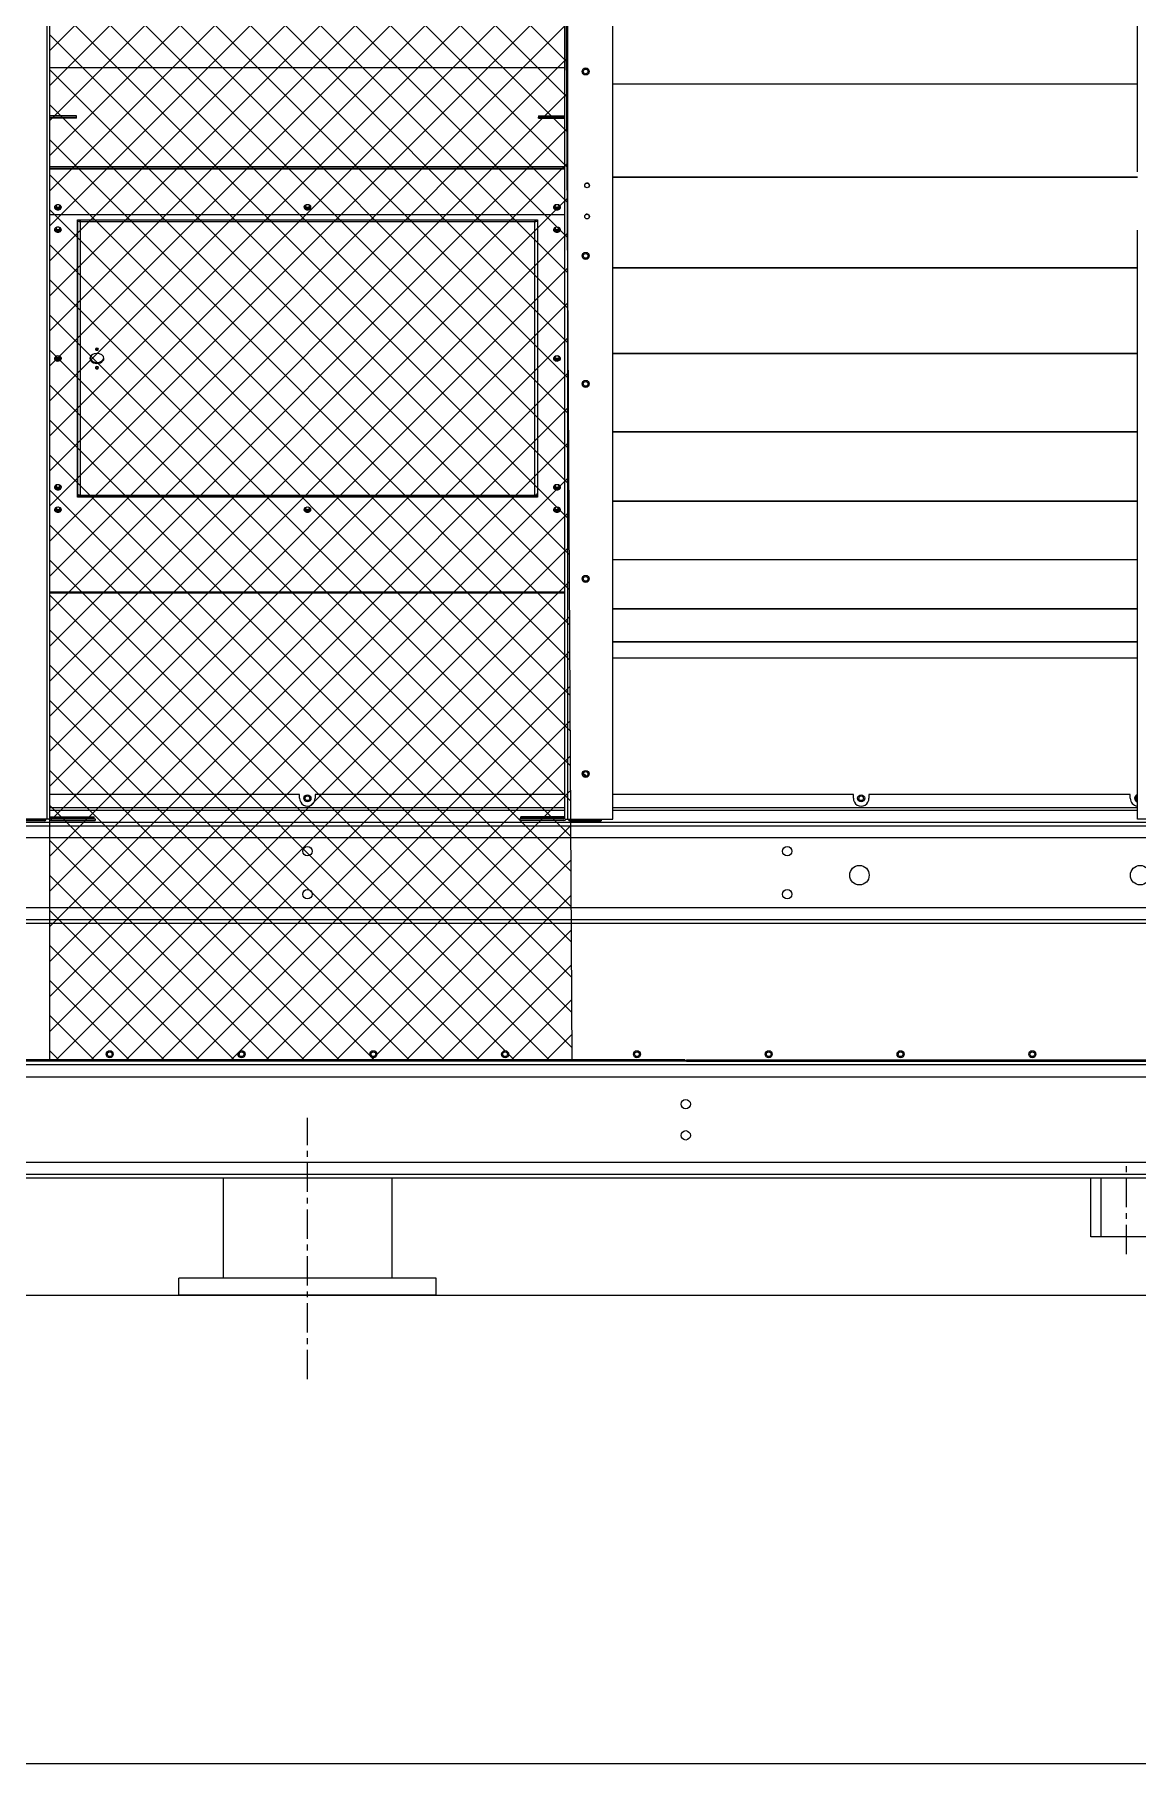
# Model space of a CAD drawing. Header units: millimetres. Extents: x -17070 to 45695, y -291348 to 34705.
# Drawn here: x 36047 to 37462, y 20742 to 22958 of the extents above; entities that cross this region are included whole.
import ezdxf

# ---------------------------------------------------------------- set-up
doc = ezdxf.new("R2010")
doc.units = ezdxf.units.MM
doc.linetypes.add('CENTER', pattern=[2, 1.25, -0.25, 0.25, -0.25])
doc.layers.add('center', color=1, linetype='CENTER')
doc.layers.add('냉각탑_기초', color=23, linetype='Continuous')

# ---------------------------------------------------------------- blocks, each defined once
blk = doc.blocks.new('2')
at = {"lineweight": 5}
h = blk.add_hatch(dxfattribs=at)
h.set_pattern_fill('ANSI37', scale=10)
h.set_pattern_definition([(45, (-1038029.075, -466723.225), (-22.4506403, 22.4506403), []), (135, (-1038029.075, -466723.225), (-22.4506403, -22.4506403), [])])
h.paths.add_polyline_path([(36736.2, 21643.8), (36725.7, 23566), (36066.8, 23566), (36066.8, 21643.8)])
at = {"color": 7, "lineweight": 20}
for p, q in [((36063.6, 21952.3), (36063.6, 23367)), ((36067.1, 21952.3), (36067.1, 23365.8)), ((36727.5, 21952.3), (36727.5, 23365.8)), ((36731, 21952.3), (36731, 23367)), ((36789, 21952.3), (36789, 23367)), ((35204.2, 21948.8), (37590.4, 21948.8)), ((35204.2, 21944.1), (37590.4, 21944.1)), ((35204.2, 21928.8), (37590.4, 21928.8)), ((37590.4, 21838.8), (35204.2, 21838.8)), ((37590.4, 21823.5), (35204.2, 21823.5)), ((37590.4, 21818.8), (35204.2, 21818.8)), ((37815.6, 21642.2), (34979, 21642.2)), ((37815.6, 21637.5), (34979, 21637.5)), ((36881.3, 21643.8), (35913.3, 21643.8)), ((36881.3, 21642.2), (35913.3, 21642.2)), ((36883.3, 21643.8), (37850.3, 21643.8)), ((36883.3, 21642.2), (37850.3, 21642.2)), ((34979, 21622.2), (37815.6, 21622.2)), ((37815.6, 21512.2), (34979, 21512.2)), ((37815.6, 21496.9), (34979, 21496.9)), ((37815.6, 21492.2), (34979, 21492.2)), ((36289.3, 21492.2), (36289.3, 21364.2)), ((36505.6, 21492.2), (36505.6, 21364.2)), ((37493.6, 21417.2), (37401.6, 21417.2)), ((36562.4, 21364.2), (36232.4, 21364.2)), ((36232.4, 21342.2), (36232.4, 21364.2)), ((36562.4, 21342.2), (36562.4, 21364.2)), ((36562.4, 21342.2), (36232.4, 21342.2)), ((36289.5, 21342.2), (36505.8, 21342.2))]:
    blk.add_line(p, q, dxfattribs=at)
at = {"color": 7, "lineweight": 20, "ltscale": 0.324833}
blk.add_line((37461.6, 22782.3), (37461.6, 23367), dxfattribs=at)
at = {"color": 7, "lineweight": 20, "ltscale": 0.366889}
for p, q in [((36067.1, 22915.9), (36727.5, 22915.9)), ((36067.1, 22788.9), (36727.5, 22788.9)), ((36067.1, 22787), (36727.5, 22787)), ((36067.1, 22785.8), (36727.5, 22785.8)), ((36067.1, 22727.4), (36727.5, 22727.4)), ((36067.1, 22243.7), (36727.5, 22243.7)), ((36067.1, 22242.7), (36727.5, 22242.7)), ((36067.1, 21967.2), (36727.5, 21967.2)), ((36067.1, 21964.1), (36727.5, 21964.1))]:
    blk.add_line(p, q, dxfattribs=at)
at = {"color": 7, "lineweight": 20, "ltscale": 0.373667}
for p, q in [((37461.6, 22894.7), (36789, 22894.7)), ((37461.6, 22894.4), (36789, 22894.4)), ((37461.6, 22775.4), (36789, 22775.4)), ((37461.6, 22774.9), (36789, 22774.9)), ((37461.6, 22659.2), (36789, 22659.2)), ((37461.6, 22658.8), (36789, 22658.8)), ((37461.6, 22549.4), (36789, 22549.4)), ((37461.6, 22549), (36789, 22549)), ((37461.6, 22448.8), (36789, 22448.8)), ((37461.6, 22448.4), (36789, 22448.4)), ((37461.6, 22359.9), (36789, 22359.9)), ((37461.6, 22359.5), (36789, 22359.5)), ((37461.6, 22285), (36789, 22285)), ((37461.6, 22284.7), (36789, 22284.7)), ((37461.6, 22222), (36789, 22222)), ((37461.6, 22221.7), (36789, 22221.7)), ((37461.6, 22179.6), (36789, 22179.6)), ((37461.6, 22179.4), (36789, 22179.4)), ((37461.6, 22158.9), (36789, 22158.9)), ((37461.6, 22158.9), (36789, 22158.9)), ((36789, 21967.2), (37461.6, 21967.2)), ((36789, 21964.1), (37461.6, 21964.1))]:
    blk.add_line(p, q, dxfattribs=at)
at = {"color": 7, "lineweight": 20, "ltscale": 0.018833}
for p, q in [((36101, 22854), (36067.1, 22854)), ((36067.1, 22852.4), (36101, 22852.4)), ((36067.1, 22852.4), (36101, 22852.4)), ((36101, 22850.8), (36067.1, 22850.8)), ((36693.6, 22854), (36727.5, 22854)), ((36727.5, 22852.4), (36693.6, 22852.4)), ((36727.5, 22852.4), (36693.6, 22852.4)), ((36693.6, 22850.8), (36727.5, 22850.8))]:
    blk.add_line(p, q, dxfattribs=at)
at = {"color": 7, "lineweight": 20, "ltscale": 0.000888889}
for p, q in [((36101, 22850.8), (36101, 22854)), ((36693.6, 22854), (36693.6, 22852.4)), ((36693.6, 22850.8), (36693.6, 22852.4)), ((36059.5, 21952), (36059.5, 21950.4)), ((36732, 21952), (36733.6, 21952)), ((36774, 21952), (36774, 21950.4)), ((36881.3, 21643.8), (36881.3, 21642.2)), ((36883.3, 21642.2), (36883.3, 21643.8))]:
    blk.add_line(p, q, dxfattribs=at)
at = {"color": 7, "lineweight": 20, "ltscale": 1.10671e-05}
for p, q in [((36102.3, 22720.6), (36102.3, 22720.6)), ((36104.3, 22720.6), (36104.3, 22720.6)), ((36690.3, 22720.6), (36690.3, 22720.6))]:
    blk.add_line(p, q, dxfattribs=at)
at = {"color": 7, "lineweight": 20, "ltscale": 0.194603}
for p, q in [((36102.3, 22720.6), (36102.3, 22370.3)), ((36105.8, 22718.1), (36105.8, 22367.8)), ((36688.8, 22367.8), (36688.8, 22718.1))]:
    blk.add_line(p, q, dxfattribs=at)
at = {"color": 7, "lineweight": 20, "ltscale": 0.327778}
for p, q in [((36102.3, 22720.6), (36692.3, 22720.6)), ((36692.3, 22366.4), (36102.3, 22366.4)), ((36692.3, 22365.3), (36102.3, 22365.3))]:
    blk.add_line(p, q, dxfattribs=at)
at = {"color": 7, "lineweight": 20, "ltscale": 0.197395}
for p, q in [((36102.3, 22365.3), (36102.3, 22720.6)), ((36692.3, 22720.6), (36692.3, 22365.3))]:
    blk.add_line(p, q, dxfattribs=at)
at = {"color": 7, "lineweight": 20, "ltscale": 0.001365}
for p, q in [((36105.8, 22720.6), (36105.8, 22718.1)), ((36688.8, 22720.6), (36688.8, 22718.1))]:
    blk.add_line(p, q, dxfattribs=at)
at = {"color": 7, "lineweight": 20, "ltscale": 0.323889}
for p, q in [((36688.8, 22718.1), (36105.8, 22718.1)), ((36105.8, 22367.8), (36688.8, 22367.8)), ((36105.8, 22366.8), (36688.8, 22366.8))]:
    blk.add_line(p, q, dxfattribs=at)
at = {"color": 7, "lineweight": 20, "ltscale": 0.419444}
blk.add_line((37461.6, 21952.3), (37461.6, 22707.3), dxfattribs=at)
at = {"color": 7, "lineweight": 20, "ltscale": 0.001944}
for p, q in [((36102.3, 22367), (36105.8, 22367)), ((36688.8, 22367), (36692.3, 22367))]:
    blk.add_line(p, q, dxfattribs=at)
at = {"color": 7, "lineweight": 20, "ltscale": 0.000590625}
for p, q in [((36105.8, 22366.8), (36105.8, 22367.8)), ((36688.8, 22366.8), (36688.8, 22367.8))]:
    blk.add_line(p, q, dxfattribs=at)
at = {"color": 7, "lineweight": 20, "ltscale": 0.00101}
blk.add_line((36075.3, 22351.8), (36075.3, 22350), dxfattribs=at)
at = {"color": 7, "lineweight": 20, "ltscale": 0.17789}
blk.add_line((36387.3, 21984.1), (36067.1, 21984.1), dxfattribs=at)
at = {"color": 7, "lineweight": 20, "ltscale": 0.002747}
for p, q in [((36387.3, 21979.2), (36387.3, 21984.1)), ((36407.3, 21984.1), (36407.3, 21979.2)), ((37097.3, 21979.2), (37097.3, 21984.1)), ((37117.3, 21984.1), (37117.3, 21979.2)), ((37452.3, 21979.2), (37452.3, 21984.1))]:
    blk.add_line(p, q, dxfattribs=at)
at = {"color": 7, "lineweight": 20, "ltscale": 0.177888}
blk.add_line((36727.5, 21984.1), (36407.3, 21984.1), dxfattribs=at)
at = {"color": 7, "lineweight": 20, "ltscale": 0.171279}
blk.add_line((37097.3, 21984.1), (36789, 21984.1), dxfattribs=at)
at = {"color": 7, "lineweight": 20, "ltscale": 0.186111}
blk.add_line((37452.3, 21984.1), (37117.3, 21984.1), dxfattribs=at)
at = {"color": 7, "lineweight": 20, "ltscale": 0.032222}
for p, q in [((36063.6, 21952.3), (36005.6, 21952.3)), ((36731, 21952.3), (36789, 21952.3)), ((37519.6, 21952.3), (37461.6, 21952.3))]:
    blk.add_line(p, q, dxfattribs=at)
at = {"color": 7, "lineweight": 20, "ltscale": 0.022444}
for p, q in [((36061, 21952), (36020.6, 21952)), ((36733.6, 21952), (36774, 21952)), ((36774, 21952), (36733.6, 21952)), ((36733.6, 21950.4), (36774, 21950.4))]:
    blk.add_line(p, q, dxfattribs=at)
at = {"color": 7, "lineweight": 20, "ltscale": 0.021611}
for p, q in [((36059.5, 21952), (36020.6, 21952)), ((36059.5, 21950.4), (36020.6, 21950.4))]:
    blk.add_line(p, q, dxfattribs=at)
at = {"color": 7, "lineweight": 20, "ltscale": 0.000166668}
for p, q in [((36061, 21952.3), (36061, 21952)), ((36732, 21952), (36732, 21952.3))]:
    blk.add_line(p, q, dxfattribs=at)
at = {"color": 7, "lineweight": 20, "ltscale": 0.000833333}
for p, q in [((36065.1, 21952.3), (36063.6, 21952.3)), ((36729.5, 21952.3), (36731, 21952.3))]:
    blk.add_line(p, q, dxfattribs=at)
at = {"color": 7, "lineweight": 20, "ltscale": 0.001111}
for p, q in [((36067.1, 21952.3), (36065.1, 21952.3)), ((36123.6, 21953.6), (36123.6, 21955.6)), ((36125.1, 21952.8), (36125.1, 21950.8)), ((36669.5, 21952.8), (36669.5, 21950.8)), ((36671, 21953.6), (36671, 21955.6)), ((36727.5, 21952.3), (36729.5, 21952.3))]:
    blk.add_line(p, q, dxfattribs=at)
at = {"color": 7, "lineweight": 20, "ltscale": 0.031389}
for p, q in [((36067.1, 21955.6), (36123.6, 21955.6)), ((36068.6, 21952.8), (36125.1, 21952.8)), ((36068.6, 21950.8), (36125.1, 21950.8)), ((36726, 21952.8), (36669.5, 21952.8)), ((36726, 21950.8), (36669.5, 21950.8)), ((36727.5, 21955.6), (36671, 21955.6))]:
    blk.add_line(p, q, dxfattribs=at)
at = {"color": 7, "lineweight": 20, "ltscale": 0.031307}
blk.add_line((36067.2, 21953.6), (36123.6, 21953.6), dxfattribs=at)
at = {"color": 7, "lineweight": 20, "ltscale": 0.031306}
blk.add_line((36727.3, 21953.6), (36671, 21953.6), dxfattribs=at)
at = {"color": 7, "lineweight": 20, "ltscale": 0.000166667}
for p, q in [((36733.6, 21952.3), (36733.6, 21952)), ((36774, 21952.3), (36774, 21952))]:
    blk.add_line(p, q, dxfattribs=at)
at = {"color": 7, "lineweight": 20, "ltscale": 0.000444384}
blk.add_line((36774, 21952), (36774, 21951.2), dxfattribs=at)
at = {"lineweight": 5}
for p, q in [((37401.6, 21417.2), (37401.6, 21492.2)), ((37415.1, 21417.2), (37415.1, 21492.2)), ((34972.3, 21342.2), (37822.3, 21342.2))]:
    blk.add_line(p, q, dxfattribs=at)
at = {"color": 0, "lineweight": 20}
blk.add_lwpolyline([(36066.8, 23566), (36725.7, 23566), (36736.2, 21643.8), (36066.8, 21643.8)], close=True, dxfattribs=at)
at = {"color": 7, "lineweight": 20}
for centre, radius in [((36754, 22910.8), 4.5), ((36754, 22910.8), 3), ((36755.8, 22764.8), 3), ((36755.8, 22724.8), 3), ((36754, 22674.4), 4.5), ((36754, 22674.4), 3), ((36754, 22510.4), 4.5), ((36754, 22510.4), 3), ((36754, 22260.4), 4.5), ((36754, 22260.4), 3), ((36754, 22010.4), 4.5), ((36754, 22010.4), 3), ((36397.3, 21979.2), 4.5), ((36397.3, 21979.2), 3), ((37107.3, 21979.2), 4.5), ((37107.3, 21979.2), 3), ((36397.3, 21911.3), 6), ((37012.6, 21911.3), 6), ((37105.1, 21880.6), 12.5), ((37465.1, 21880.6), 12.5), ((36397.3, 21856.3), 6), ((37012.6, 21856.3), 6), ((36143.8, 21651.2), 4.5), ((36143.8, 21651.2), 3), ((36312.8, 21651.2), 4.5), ((36312.8, 21651.2), 3), ((36481.8, 21651.2), 4.5), ((36481.8, 21651.2), 3), ((36650.8, 21651.2), 4.5), ((36650.8, 21651.2), 3), ((36819.8, 21651.2), 4.5), ((36819.8, 21651.2), 3), ((36988.8, 21651.2), 4.5), ((36988.8, 21651.2), 3), ((37157.8, 21651.2), 4.5), ((37157.8, 21651.2), 3), ((37326.8, 21651.2), 4.5), ((37326.8, 21651.2), 3), ((36882.3, 21587.2), 6), ((36882.3, 21547.2), 6)]:
    blk.add_circle(centre, radius, dxfattribs=at)
for centre, radius, start, end in [((36755.8, 22764.8), 3, 331.3521, 151.3521), ((36755.8, 22724.8), 3, 331.3521, 151.3521), ((37462.3, 21979.2), 4.5, 98.9522, 261.0478), ((37462.3, 21979.2), 3, 103.4934, 256.5066), ((36397.3, 21979.2), 10, 179.9999, 0), ((37107.3, 21979.2), 10, 179.9999, 0), ((37462.3, 21979.2), 10, 179.9999, 265.9846), ((36059.5, 21953.5), 3.1, 270, 337.2261), ((36068.6, 21954.3), 3.5, 214.8499, 270), ((36068.6, 21954.3), 1.5, 180, 270), ((36726, 21954.3), 1.5, 270, 0), ((36726, 21954.3), 3.5, 270, 325.1501), ((36733.6, 21952), 1.6, 180, 270), ((36364.5, 21823.5), 4.7, 269.7193, 270), ((36430.1, 21823.5), 4.7, 270, 270.2807)]:
    blk.add_arc(centre, radius, start, end, dxfattribs=at)
for centre, major_axis, ratio, start_param, end_param in [((36077.3, 22736.7), (-4.5, 0), 0.7178, 4.212389, 6.283156), ((36077.3, 22737.8), (-4.5, 0), 0.7178, 0.173307, 2.968286), ((36077.3, 22736.7), (-4.5, 0), 0.7178, 6.283156, 9.424749), ((36077.3, 22737.8), (-3, 0), 0.7178, 5.032424, 6.283156), ((36077.3, 22737.8), (-3, 0), 0.7178, 6.283156, 9.424749), ((36077.3, 22739.2), (-3, 0), 0.7178, 0.329242, 2.812351), ((36077.3, 22737.8), (-3, 0), 0.7178, 4.212389, 4.393253), ((36077.3, 22737.8), (-3, 0), 0.7178, 3.141564, 4.212389), ((36077.3, 22736.7), (-4.5, 0), 0.7178, 3.141564, 4.212389), ((36397.3, 22736.7), (-4.5, 0), 0.7178, 3.141564, 6.283156), ((36397.3, 22737.8), (-4.5, 0), 0.7178, 0.173307, 1.070796), ((36397.3, 22736.7), (-4.5, 0), 0.7178, 6.283156, 7.353982), ((36397.3, 22737.8), (-3, 0), 0.7178, 5.032424, 6.283156), ((36397.3, 22737.8), (-3, 0), 0.7178, 6.283156, 9.424749), ((36397.3, 22739.2), (-3, 0), 0.7178, 0.329242, 2.812351), ((36397.3, 22737.8), (-4.5, 0), 0.7178, 1.070796, 2.968286), ((36397.3, 22736.7), (-4.5, 0), 0.7178, 1.070796, 3.141564), ((36397.3, 22737.8), (-3, 0), 0.7178, 4.212389, 4.393253), ((36397.3, 22737.8), (-3, 0), 0.7178, 3.141564, 4.212389), ((36717.3, 22736.7), (-4.5, 0), 0.7178, 3.141564, 6.283156), ((36717.3, 22737.8), (-4.5, 0), 0.7178, 0.173307, 1.070796), ((36717.3, 22736.7), (-4.5, 0), 0.7178, 6.283156, 7.353982), ((36717.3, 22737.8), (-3, 0), 0.7178, 5.032424, 6.283156), ((36717.3, 22737.8), (-3, 0), 0.7178, 6.283156, 7.353982), ((36717.3, 22739.2), (-3, 0), 0.7178, 0.329242, 1.070796), ((36717.3, 22737.8), (-4.5, 0), 0.7178, 1.070796, 2.968286), ((36717.3, 22736.7), (-4.5, 0), 0.7178, 1.070796, 3.141564), ((36717.3, 22739.2), (-3, 0), 0.7178, 1.070796, 2.812351), ((36717.3, 22737.8), (-3, 0), 0.7178, 1.070796, 3.141564), ((36717.3, 22737.8), (-3, 0), 0.7178, 3.141564, 4.393253), ((36105.8, 22720.6), (-3.5, 0), 0.69625, 6.283185, 7.853982), ((36105.8, 22720.6), (-1.5, 0), 0.69625, 6.283185, 7.853982), ((36688.8, 22720.6), (1.5, 0), 0.69625, 4.712389, 6.283185), ((36688.8, 22720.6), (3.5, 0), 0.69625, 4.712389, 6.283185), ((36077.3, 22708), (-4.5, 0), 0.7178, 4.212389, 6.283156), ((36077.3, 22709.1), (-4.5, 0), 0.7178, 0.173307, 2.968286), ((36077.3, 22708), (-4.5, 0), 0.7178, 6.283156, 9.424749), ((36077.3, 22709.1), (-3, 0), 0.7178, 5.032464, 6.283156), ((36077.3, 22709.1), (-3, 0), 0.7178, 6.283156, 8.924778), ((36077.3, 22710.5), (-3, 0), 0.7178, 0.329242, 2.641593), ((36077.3, 22709.1), (-3, 0), 0.7178, 3.141564, 4.393156), ((36077.3, 22708), (-4.5, 0), 0.7178, 3.141564, 4.212389), ((36077.3, 22710.5), (-3, 0), 0.7178, 2.641593, 2.812351), ((36077.3, 22709.1), (-3, 0), 0.7178, 2.641593, 3.141564), ((36717.3, 22708), (-4.5, 0), 0.7178, 3.141564, 6.283156), ((36717.3, 22709.1), (-4.5, 0), 0.7178, 0.173307, 1.070796), ((36717.3, 22708), (-4.5, 0), 0.7178, 6.283156, 7.353982), ((36717.3, 22709.1), (-3, 0), 0.7178, 5.783185, 6.283156), ((36717.3, 22709.1), (-3, 0), 0.7178, 6.283156, 9.424749), ((36717.3, 22710.5), (-3, 0), 0.7178, 0.329242, 2.812351), ((36717.3, 22709.1), (-3, 0), 0.7178, 5.032464, 5.783185), ((36717.3, 22709.1), (-4.5, 0), 0.7178, 1.070796, 2.968286), ((36717.3, 22708), (-4.5, 0), 0.7178, 1.070796, 3.141564), ((36717.3, 22709.1), (-3, 0), 0.7178, 3.141564, 4.393156), ((36077.3, 22542.9), (-4.5, 0), 0.7178, 3.141564, 6.283156), ((36077.3, 22544), (-4.5, 0), 0.7178, 0.173307, 1.070796), ((36077.3, 22542.9), (-4.5, 0), 0.7178, 6.283156, 7.353982), ((36077.3, 22544), (-3, 0), 0.7178, 5.783185, 6.283156), ((36077.3, 22544), (-3, 0), 0.7178, 6.283156, 9.424749), ((36077.3, 22545.4), (-3, 0), 0.7178, 0.329242, 2.812351), ((36077.3, 22544), (-3, 0), 0.7178, 5.032464, 5.783185), ((36077.3, 22544), (-4.5, 0), 0.7178, 1.070796, 2.968286), ((36077.3, 22542.9), (-4.5, 0), 0.7178, 1.070796, 3.141564), ((36077.3, 22544), (-3, 0), 0.7178, 3.141564, 4.393156), ((36127.3, 22543), (-9, 0), 0.7178, 3.141593, 6.283185), ((36127.3, 22544.4), (-9, 0), 0.7178, 0.107985, 3.033608), ((36127.3, 22543), (-9, 0), 0.7178, 0, 3.141593), ((36127.3, 22554.8), (-2, 0), 0.7178, 3.141593, 6.283185), ((36127.3, 22554.8), (-2, 0), 0.7178, 0, 3.141593), ((36127.3, 22556.2), (-2, 0), 0.7178, 0.506351, 2.635242), ((36717.3, 22542.9), (-4.5, 0), 0.7178, 3.141564, 6.283156), ((36717.3, 22544), (-4.5, 0), 0.7178, 0.173307, 1.070796), ((36717.3, 22542.9), (-4.5, 0), 0.7178, 6.283156, 7.353982), ((36717.3, 22544), (-3, 0), 0.7178, 5.032464, 6.283156), ((36717.3, 22544), (-3, 0), 0.7178, 6.283156, 8.924778), ((36717.3, 22545.4), (-3, 0), 0.7178, 0.329242, 2.641593), ((36717.3, 22544), (-4.5, 0), 0.7178, 1.070796, 2.968286), ((36717.3, 22542.9), (-4.5, 0), 0.7178, 1.070796, 3.141564), ((36717.3, 22544), (-3, 0), 0.7178, 3.141564, 4.393156), ((36717.3, 22545.4), (-3, 0), 0.7178, 2.641593, 2.812351), ((36717.3, 22544), (-3, 0), 0.7178, 2.641593, 3.141564), ((36127.3, 22531.1), (-2, 0), 0.7178, 3.141593, 6.283185), ((36127.3, 22531.1), (-2, 0), 0.7178, 0, 3.141593), ((36127.3, 22532.5), (-2, 0), 0.7178, 0.506351, 2.635242), ((36077.3, 22377.8), (-4.5, 0), 0.7178, 3.141564, 6.283156), ((36077.3, 22378.9), (-3, 0), 0.7178, 5.032464, 5.783185), ((36077.3, 22378.9), (-3, 0), 0.7178, 3.141564, 4.393156), ((36717.3, 22377.8), (-4.5, 0), 0.7178, 3.141564, 6.283156), ((36717.3, 22378.9), (-3, 0), 0.7178, 5.032464, 6.283156), ((36717.3, 22378.9), (-3, 0), 0.7178, 3.141564, 4.393156), ((36077.3, 22378.9), (-4.5, 0), 0.7178, 0.173307, 1.070796), ((36077.3, 22377.8), (-4.5, 0), 0.7178, 6.283156, 7.353982), ((36077.3, 22378.9), (-3, 0), 0.7178, 5.783185, 6.283156), ((36077.3, 22378.9), (-3, 0), 0.7178, 6.283156, 9.424749), ((36077.3, 22380.3), (-3, 0), 0.7178, 0.329242, 2.812351), ((36077.3, 22378.9), (-4.5, 0), 0.7178, 1.070796, 2.968286), ((36077.3, 22377.8), (-4.5, 0), 0.7178, 1.070796, 3.141564), ((36105.8, 22370.3), (-3.5, 0), 0.69625, 6.283185, 7.853982), ((36688.8, 22370.3), (3.5, 0), 0.69625, 4.712389, 6.283185), ((36717.3, 22378.9), (-4.5, 0), 0.7178, 0.173307, 1.070796), ((36717.3, 22377.8), (-4.5, 0), 0.7178, 6.283156, 7.353982), ((36717.3, 22378.9), (-3, 0), 0.7178, 6.283156, 8.924778), ((36717.3, 22380.3), (-3, 0), 0.7178, 0.329242, 2.641593), ((36717.3, 22378.9), (-4.5, 0), 0.7178, 1.070796, 2.968286), ((36717.3, 22377.8), (-4.5, 0), 0.7178, 1.070796, 3.141564), ((36717.3, 22380.3), (-3, 0), 0.7178, 2.641593, 2.812351), ((36717.3, 22378.9), (-3, 0), 0.7178, 2.641593, 3.141564), ((36077.3, 22349.1), (-4.5, 0), 0.7178, 3.141564, 6.283156), ((36077.3, 22350.2), (-4.5, 0), 0.7178, 0.173307, 1.070796), ((36077.3, 22349.1), (-4.5, 0), 0.7178, 6.283156, 7.353982), ((36077.3, 22350.2), (-3, 0), 0.7178, 5.032424, 6.283156), ((36077.3, 22350.2), (-3, 0), 0.7178, 6.283156, 9.424749), ((36077.3, 22351.6), (-3, 0), 0.7178, 0.329242, 2.812351), ((36077.3, 22350.2), (-4.5, 0), 0.7178, 1.070796, 2.968286), ((36077.3, 22349.1), (-4.5, 0), 0.7178, 1.070796, 3.141564), ((36077.3, 22350.2), (-3, 0), 0.7178, 4.212389, 4.393253), ((36077.3, 22350.2), (-3, 0), 0.7178, 3.141564, 4.212389), ((36397.3, 22349.1), (-4.5, 0), 0.7178, 3.141564, 6.283156), ((36397.3, 22350.2), (-4.5, 0), 0.7178, 0.173307, 1.070796), ((36397.3, 22349.1), (-4.5, 0), 0.7178, 6.283156, 7.353982), ((36397.3, 22350.2), (-3, 0), 0.7178, 5.032424, 6.283156), ((36397.3, 22350.2), (-3, 0), 0.7178, 6.283156, 7.353982), ((36397.3, 22351.6), (-3, 0), 0.7178, 0.329242, 1.070796), ((36397.3, 22350.2), (-4.5, 0), 0.7178, 1.070796, 2.968286), ((36397.3, 22349.1), (-4.5, 0), 0.7178, 1.070796, 3.141564), ((36397.3, 22351.6), (-3, 0), 0.7178, 1.070796, 2.812351), ((36397.3, 22350.2), (-3, 0), 0.7178, 1.070796, 3.141564), ((36397.3, 22350.2), (-3, 0), 0.7178, 3.141564, 4.393253), ((36717.3, 22349.1), (-4.5, 0), 0.7178, 3.141564, 6.283156), ((36717.3, 22350.2), (-4.5, 0), 0.7178, 0.173307, 1.070796), ((36717.3, 22349.1), (-4.5, 0), 0.7178, 6.283156, 7.353982), ((36717.3, 22350.2), (-3, 0), 0.7178, 5.032424, 6.283156), ((36717.3, 22350.2), (-3, 0), 0.7178, 6.283156, 7.353982), ((36717.3, 22351.6), (-3, 0), 0.7178, 0.329242, 1.070796), ((36717.3, 22350.2), (-4.5, 0), 0.7178, 1.070796, 2.968286), ((36717.3, 22349.1), (-4.5, 0), 0.7178, 1.070796, 3.141564), ((36717.3, 22351.6), (-3, 0), 0.7178, 1.070796, 2.812351), ((36717.3, 22350.2), (-3, 0), 0.7178, 1.070796, 3.141564), ((36717.3, 22350.2), (-3, 0), 0.7178, 3.141564, 4.393253), ((36751, 22007.5), (3, 0), 0.866065, 0.5, 1.567916), ((36751, 22006.7), (3, 0), 0.866065, 0.243721, 1.509694), ((36751, 22007.5), (3, 0), 0.866065, 0.000029, 0.5), ((36751, 22007.5), (3, 0), 0.866065, 6.216067, 6.283214)]:
    blk.add_ellipse(centre, major_axis=major_axis, ratio=ratio, start_param=start_param, end_param=end_param, dxfattribs=at)
at = {"layer": 'center', "lineweight": 20, "ltscale": 30}
for p, q in [((36397.3, 21234.7), (36397.3, 21569.5)), ((37447.6, 21395), (37447.6, 21508.4))]:
    blk.add_line(p, q, dxfattribs=at)

msp = doc.modelspace()

# ---------------------------------------------------------------- linework, layer by layer
at = {"layer": '냉각탑_기초', "lineweight": 20, "ltscale": 30}
msp.add_line((34372.7, 20742.2), (38511.2, 20742.2), dxfattribs=at)

# ---------------------------------------------------------------- block references
msp.add_blockref('2', (0, 0))

doc.saveas('drawing.dxf')
